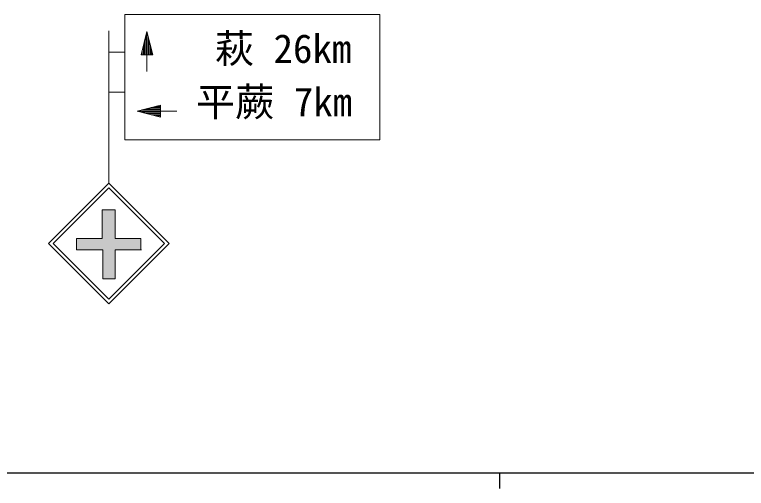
# Model space of a CAD drawing. Units: millimetres, scale not verified. Extents: x 40000 to 680000, y 20000 to 380000.
# Drawn here: x 136982 to 183801, y 204000 to 234291 of the extents above; entities that cross this region are included whole.
import ezdxf
from ezdxf.enums import TextEntityAlignment as Align

# ---------------------------------------------------------------- set-up
doc = ezdxf.new("R2010")
doc.units = ezdxf.units.MM
doc.header["$LTSCALE"] = 1000
doc.layers.add('M-STR-STRC', color=7, linetype='Continuous', lineweight=13)
doc.layers.add('M-TTL-BAND', color=7, linetype='Continuous', lineweight=25)
doc.styles.add('ＭＳ ゴシック', font='')
doc.styles.get('ＭＳ ゴシック').set_extended_font_data('MS Gothic')

msp = doc.modelspace()

# ---------------------------------------------------------------- hatches: boundary and pattern name
at = {"layer": 'M-STR-STRC'}
msp.add_hatch(color=256, dxfattribs=at).paths.add_polyline_path([(143422, 217398), (143422, 219255), (145064, 219255), (145064, 219976), (143422, 219976), (143422, 221817), (142592, 221817), (142592, 219976), (140949, 219976), (140949, 219255), (142623, 219255), (142623, 217398)])

# ---------------------------------------------------------------- linework, layer by layer
for p, q in [((144040, 234291), (144040, 226291)), ((144040, 234291), (160347, 234291)), ((160347, 234291), (160347, 226291)), ((143013, 233259), (143013, 223514)), ((145446, 233211), (145071, 231711)), ((145446, 233211), (145821, 231711)), ((145446, 233211), (145446, 231711)), ((145371, 231711), (145371, 232911)), ((145521, 231711), (145521, 232911)), ((145221, 231711), (145221, 232311)), ((145296, 232611), (145296, 231711)), ((145596, 232611), (145596, 231711)), ((145671, 231711), (145671, 232311)), ((144040, 231881), (143013, 231881)), ((145146, 232011), (145146, 231711)), ((145746, 232011), (145746, 231711)), ((145071, 231711), (145821, 231711)), ((145446, 231711), (145446, 230665)), ((144040, 229334), (143013, 229334)), ((144820, 228120), (146320, 228495)), ((146320, 227745), (146320, 228495)), ((144820, 228120), (146320, 227745)), ((144820, 228120), (146320, 228120)), ((146320, 228195), (145120, 228195)), ((146320, 228045), (145120, 228045)), ((145420, 228270), (146320, 228270)), ((146320, 228345), (145720, 228345)), ((146020, 228420), (146320, 228420)), ((146320, 228120), (147365, 228120)), ((145420, 227970), (146320, 227970)), ((146320, 227895), (145720, 227895)), ((146020, 227820), (146320, 227820)), ((160347, 226291), (144040, 226291)), ((139152, 219653), (143013, 223514)), ((143013, 223514), (146873, 219653)), ((139449, 219653), (143013, 223217)), ((143013, 223217), (146576, 219653)), ((142592, 219976), (142592, 221817)), ((142592, 221817), (143422, 221817)), ((143422, 221817), (143422, 219976)), ((143013, 215793), (139152, 219653)), ((143013, 216090), (139449, 219653)), ((140949, 219976), (140949, 219255)), ((140949, 219976), (142592, 219976)), ((146576, 219653), (143013, 216090)), ((146873, 219653), (143013, 215793)), ((143422, 219976), (145064, 219976)), ((145064, 219976), (145064, 219255)), ((142623, 219255), (140949, 219255)), ((142623, 217398), (142623, 219255)), ((145096, 219255), (143422, 219255)), ((143422, 219255), (143422, 217398)), ((143422, 217398), (142623, 217398))]:
    msp.add_line(p, q, dxfattribs=at)
at = {"layer": 'M-TTL-BAND'}
for p, q in [((40000, 205000), (579000, 205000)), ((168000, 205000), (168000, 204000))]:
    msp.add_line(p, q, dxfattribs=at)

# ---------------------------------------------------------------- texts
at = {"layer": 'M-STR-STRC', "style": 'ＭＳ ゴシック'}
for s, p in [('萩 26km', (149799, 230656)), ('平蕨 7km', (148592, 227246))]:
    msp.add_text(s, height=1833, dxfattribs=at).set_placement(p, align=Align.BOTTOM_LEFT)

doc.saveas('drawing.dxf')
